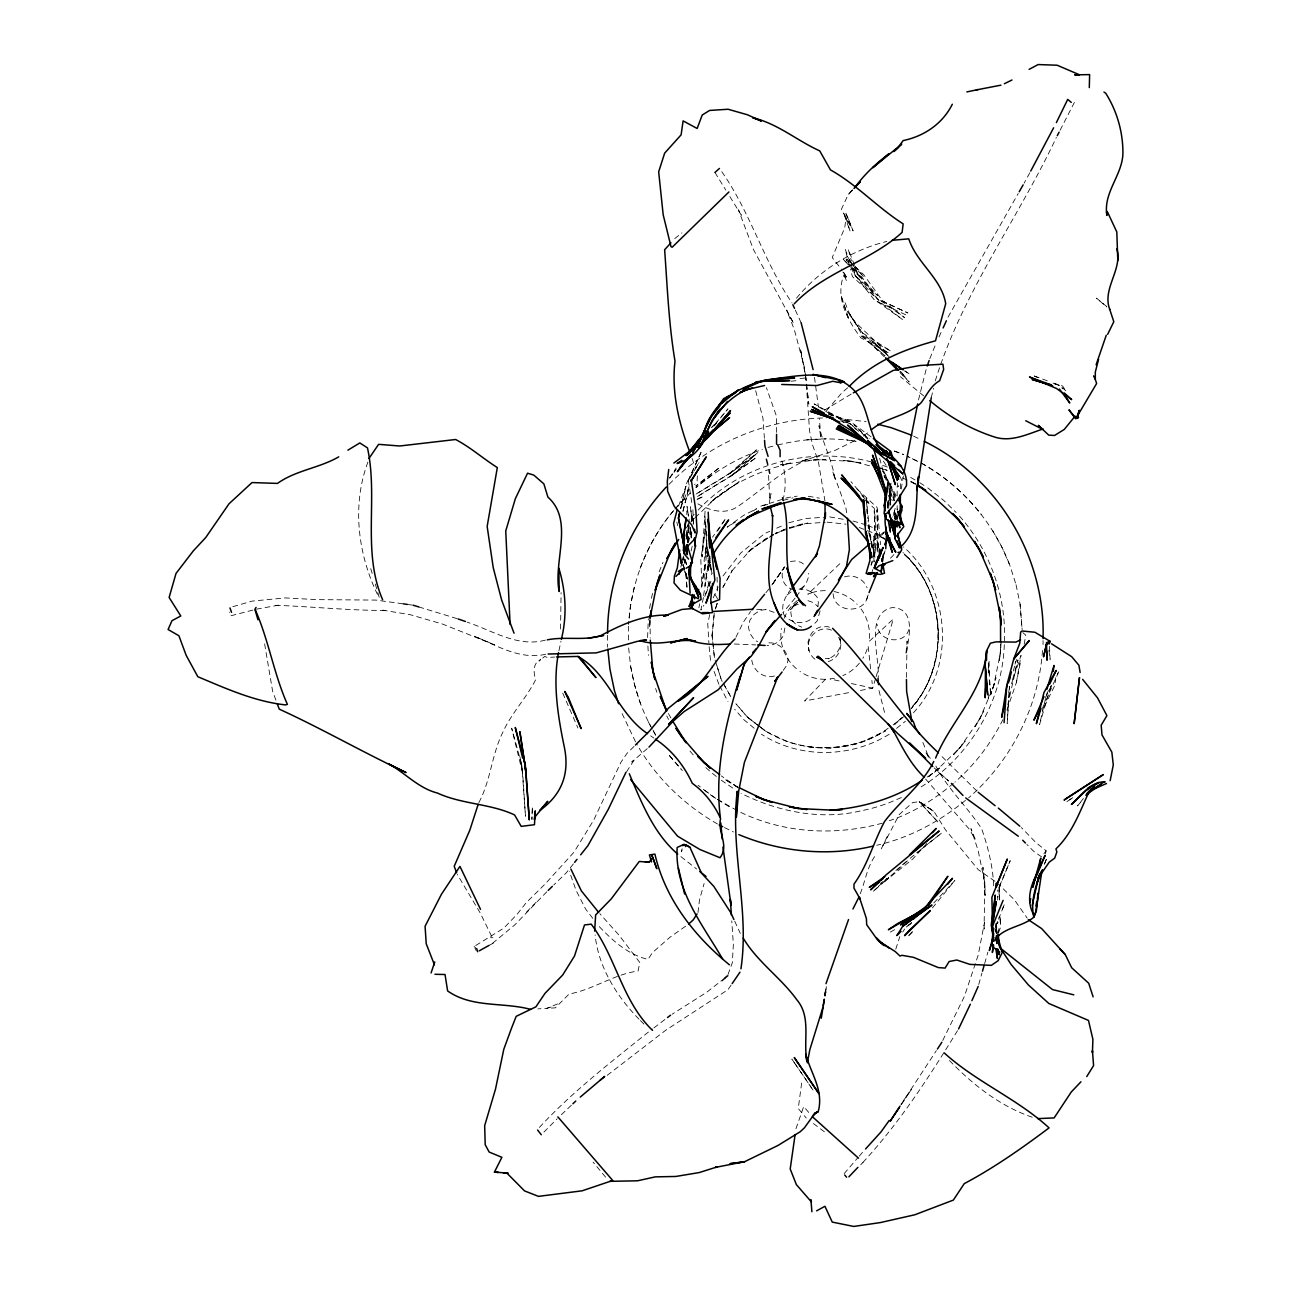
<?xml version="1.0" encoding="UTF-8"?>
<svg xmlns="http://www.w3.org/2000/svg" width="1291" height="1291" viewBox="0 0 1291 1291"><rect width="100%" height="100%" fill="white"/><g stroke="black" fill="none" stroke-linecap="round" stroke-linejoin="round"><path stroke-width="0.75" stroke-dasharray="5 3.75" d="M776.569 432.372L776.585 416.525L766.418 387.671M897.148 519.321L897.148 511.575M897.148 509.638L897.148 505.765M897.164 496.067L897.18 486.384M988.325 694.59L988.309 698.528L988.438 694.655M988.341 672.885L988.357 663.025L988.454 671.966M647.598 637.496L648.324 618.712M894.889 517.449L894.921 513.624L894.937 517.481M687.377 539.686L687.441 532.215L686.828 539.783M1004.463 641.304C1006.302 594.844 988.971 548.142 957.535 513.931M870.699 540.477L870.731 536.507L870.586 540.235M882.754 561.601L882.818 554.291M900.505 488.66L900.569 482.866M873.7 553.952L873.942 536.007L873.023 560.116M993.667 885.852C992.908 866.374 988.018 847.122 981.66 828.741C967.346 806.697 947.158 788.543 935.136 764.659M687.829 541.591L688.184 523.985M691.153 537.863L691.347 530.133M691.605 520.451L691.75 514.657L692.444 520.563M887.708 502.457L887.546 508.073L888.853 498.6M560.552 628.975L561.085 592.682M906.411 677.42L907.121 640.949L905.83 654.666C908.525 639.642 917.159 608.206 892.275 607.577C863.647 613.532 880.559 659.298 878.058 678.614M890.161 505.039L889.499 491.79L891 502.586M705.08 511.091L702.03 557.099L705.16 529.052L700.819 559.955L701.949 586.243L705.176 563.021L701.126 588.083M888.773 507.67L889.499 491.79M688.055 541.558L689.233 517.998M1004.285 644.725C1002.478 701.626 969.154 758.011 920.386 787.3M691.508 537.831L691.944 530.068M697.382 475.911L697.075 481.446L694.606 484.609M996.265 923.694L996.474 933.312M997.636 900.069L997.862 896.132L997.427 900.053M1008.239 705.935L1007.174 723.606L1009.627 686.425L1008.368 703.966M712.083 635.188L714.488 658.297L712.067 635.527L714.359 612.386M650.002 618.195L649.438 626.861L650.212 619.018M1001.187 642.724L999.476 660.363L1000.993 644.677M882.237 558.051L881.995 561.763L881.479 558.357M769.307 502.683L771.001 493.63L769.71 499.859L768.565 474.652M706.79 539.961L705.354 557.389L706.871 543.672M703.434 597.459L700.868 610.11L703.869 605.285M703.579 595.635L708.21 563.796L705.128 585.936L704.144 560.246L706.79 541.316M878.445 547.658L876.928 509.8L877.928 551.935M712.067 635.527L714.278 612.725M1042.483 650.47C1038.739 706.903 1011.16 760.883 968.573 797.919M709.969 556.131L708.824 567.491L710.034 560.068M709.098 586.534L709.727 580.676L704.66 597.039L712.051 578.4M1055.715 677.71L1054.892 685.295L1042.434 710.308M878.364 548.013L878.8 544.076M817.929 606.415L818.365 602.558L816.945 596.797L812.991 592.811L806.133 589.567L799.048 589.051M998.911 890.128L999.379 899.843L999.218 884.771L999.686 900.828M697.995 912.463L699.512 899.746L704.128 883.528M889.128 496.712L890.951 483.447L889.079 494.437M686.651 514.496L687.183 510.736L686.651 514.399M995.684 929.778L996.232 926.002M882.721 561.779L883.819 554.404M1008.723 692.396L1009.627 686.425M820.092 610.885L817.203 620.874L812.991 625.215M825.595 991.617L826.514 985.921L825.53 991.811M901.231 489.015L903.377 476.056M998.088 933.522L999.089 927.729L997.298 933.215M698.915 607.722L699.609 603.801M784.847 628.023L783.572 635.22C780.377 641.385 774.084 645.661 767.048 645.581M712.148 573.688L705.903 548.627L707.258 541.01M710.163 558.083L708.21 569.121L710.034 561.972M649.567 608.448L650.486 603.365M1024.183 644.29L1025.764 635.14L1022.827 632.606M685.892 535.523L688.119 523.839M634.252 587.244L630.331 606.641L628.604 624.231C631.089 582.838 646.823 542.123 673.741 510.478M918.482 399.984L926.535 367.854M1016.404 682.423L1021.036 655.376L1011.402 684.004M687.796 542.059L690.588 528.277M1020.261 663.251L1016.307 682.794L1006.738 710.55M682.1 848.768L681.47 851.818L682.552 848.171M709.711 614.564L707.758 623.827L708.888 642.821M558.938 650.68L560.972 641.207M682.051 563.699L683.665 556.195M1007.755 704.951L1017.986 659.895L1011.902 682.148M691.072 551.096L692.379 545.447M801.646 1083.068L798.241 1108.517L806.278 1118.022M1045.436 853.738L1046.13 850.769L1035.672 842.361L1021.342 827.499M686.005 539.412L689.216 525.776M893.533 515.48L895.357 507.67L892.743 516.965M651.406 598.282L652.601 593.247M895.906 519.821L896.842 515.964M931.231 397.725L933.506 388.317M935.313 380.797C961.924 293.719 1017.76 219.341 1056.377 137.427M680.825 567.007L682.164 561.504M682.6 559.681L683.488 556.018M1013.403 670.949L1015.775 661.282M682.971 511.236L689.265 486.142M688.345 542.865L691.137 531.65M682.971 511.268L689.265 486.271L680.583 508.267M833.131 593.731C834.276 614.113 867.116 614.306 868.004 593.65M883.205 554.372L881.785 559.891L885.723 550.127M686.021 536.846L689.104 525.615M705.903 548.627L706.855 545.173M978.723 984.517L981.951 973.075M984.646 963.538L987.889 952.08M895.454 519.644L896.535 515.835M1050.826 686.538L1039.578 724.525L1046.501 694.251L1051.035 685.86M687.474 542.882L690.75 531.666M367.887 462.13C351.426 506.233 358.123 556.308 379.134 597.765M875.556 678.55L872.7 688.135L859.08 690.701M876.137 676.629L893.291 619.083L869.004 641.53A44.33 44.33 0 0 0 860.161 607.754M871.022 564.829L872.183 560.972M874.491 553.274L877.38 543.656L874.314 508.428L862.646 497.89M715.392 609.078L717.086 603.607M894.615 520.628L895.76 516.965M871.296 574.382L873.039 568.815M894.437 518.546L895.615 514.77M688.151 480.672L701.788 450.688L687.925 481.382L698.996 462.711M895.76 949.175L899.843 936.588M795.95 1128.754L803.696 1106.565L811.119 1115.214M814.911 659.201C804.035 650.761 806.665 630.912 820.576 626.942L827.579 626.619L832.55 628.297M894.356 518.062L897.358 508.944M995.603 932.07L998.008 922.161M871.183 565.377L872.409 561.859M1015.016 664.123L1017.018 658.442M929.81 358.704L935.701 344.197M866.503 599.605L868.407 594.328M659.12 571.881L662.977 562.392M727.995 974.56L732.352 962.65L733.353 944.367L731.771 920.854M678.566 506.024L685.989 486.126L680.664 508.686L686.909 482.495L698.996 462.565M998.54 932.699L1000.654 927.067L1000.202 917.352M478.88 802.566C490.887 780.167 491.661 754.557 502.909 732.094C511.446 713.181 526.454 697.979 535.7 679.631C533.361 672.74 532.65 663.106 540.606 659.588L539.041 661.073L544.705 656.441L547.206 657.474L554.565 657.054M995.377 927.39L1004.527 903.958M860.242 893.808C865.519 880.559 867.262 865.648 876.428 854.126M1044.548 864.002L1046.646 858.644M995.748 926.067L999.395 916.868M1002.316 909.51L1005.237 902.151M793.255 606.173L790.608 609.546L797.741 602.381L793.255 606.173L790.786 612.273L792.045 620.471L796.273 624.731L801.711 627.152M998.831 888.192L1010.24 860.661L997.378 891.29M1044.29 864.228L1046.581 858.693M1042.402 708.356L1059.185 670.739L1057.361 674.096M640.094 568.347C648.195 547.449 659.072 527.406 673.805 510.429M713.213 597.911L718.135 586.921M938.993 336.983L941.462 331.577M887.224 836.536L881.204 849.026L899.294 814.476L912.624 802.599L919.111 801.63L934.006 811.539L945.415 829.758L978.271 869.682L995.393 881.624M942.72 1040.498L964.425 996.329L978.255 954.92L984.484 922.5L984.081 929.02L984.807 882.834L982.919 867.213L985.259 895.389L984.807 882.834L978.094 850.333L970.945 828.644L975.318 839.424L969.363 829.242L925.534 778.941M735.918 637.205L743.487 621.955L750.62 611.482M1074.402 102.392L1060.008 130.407M1045.436 697.608L1051.649 685.44M882.899 555.211L885.513 550.176M1029.815 172.784L1024.118 183.161M722.863 587.502L732.239 570.444L722.976 587.211M1002.913 719.587C991.181 743.326 974.834 764.627 954.953 782.104M791.222 588.89C785.428 596.135 780.313 605.398 783.944 614.806C790.576 623.375 804.809 625.667 812.668 617.566M948.014 317.166L1018.212 193.505M909.058 629.217C903.99 646.162 877.606 641.482 877.105 624.36M957.519 1030.654C928.665 1077.759 898.407 1124.542 860.532 1164.982L863.114 1162.32M902.716 932.054L904.636 929.036M626.571 771.808L634.769 758.995L631.767 762.045L647.533 748.36M901.183 1104.37L936.346 1050.664M717.506 531.037L725.945 518.24L712.471 537.25M669.513 478.009L676.097 468.052M901.392 1104.467L911.446 1089.459L900.924 1104.16M731.142 985.081L728.011 989.648L665.64 1030.299L603.655 1078.05M772.712 583.919L783.911 567.927M783.217 670.416L786.558 665.64L788.091 660.088C787.236 649.922 777.15 640.981 766.87 643.16M772.809 583.79L784.331 567.362C778.925 576.125 784.024 588.825 794.707 589.713M771.873 584.952L786.154 564.732M796.257 596.587L806.181 583.225L808.715 576.528L808.392 573.414M669.706 478.09L675.677 469.989M1043.854 853.819L1046.13 850.769M795.127 598.072L782.749 612.951M723.057 575.947L740.727 553.016L764.562 533.619L769.759 531.295M573.414 863.857L566.2 872.91L553.742 885.013M1083.407 798.532L1077.469 805.939L1081.342 801.437M765.87 592.747L769.678 588.067M932.441 907.912L954.84 880.559L950.886 884.755M913.447 712.729C956.405 666.802 950.45 587.728 903.49 546.9M714.052 425.659L719.135 419.543M720.394 418.01L728.011 408.844L712.454 427.095M675.096 508.928L690.104 493.146M675.032 508.977L681.438 501.441M912.317 706.5C950.257 663.994 946.109 592.504 904.313 553.952M685.586 528.503L694.542 518.014M826.53 410.699L841.926 392.754L847.703 387.736M844.153 1173.648L857.95 1157.575M859.209 1156.123L864.292 1150.362M884.932 531.666L881.301 535.797L883.786 533.151M732.045 570.767L750.926 549.32L773.422 534.426M796.499 298.156C819.414 270.303 851.834 250.051 886.804 241.449M539.412 1127.43C571.574 1092.573 609.481 1063.316 646.371 1033.639L652.423 1029.04M714.084 425.965L716.747 423.012M926.97 843.346L912.576 859.209L884.222 881.801L888.611 877.832L880.365 883.383M693.445 519.014L691.008 521.693L693.848 518.966M546.819 891.758L514.786 924.889L491.435 944.205M912.447 931.489L907.557 936.814L913.092 931.44M691.46 517.352L694.138 514.447M890.516 558.261L894.437 554M726.688 975.98L721.427 981.693L726.526 976.932M852.238 190.293L848.122 194.731L841.377 209.32L851.043 227.071L843.41 212.628L850.107 231.234L846.025 218.147L844.734 227.765L832.243 257.571L841.474 269.335M852.157 190.439L848.122 194.731L852.706 189.793M933.796 902.974L949.579 886.159M825.514 679.195L804.583 700.965L851.285 692.17M526.583 912.011L538.508 899.827M711.196 427.741L716.618 422.238M543.947 1132.062L557.163 1118.781M634.01 746.44L626.942 753.46L620.923 762.319L593.57 820.35L573.979 852.205L545.335 883.802L526.212 902.699L517.094 914.302L503.78 928.164L474.104 946.513L476.234 950.644M698.157 510.074C741.68 463.259 811.539 445.395 872.781 462.339M669.141 484.286C709.905 442.329 768.097 418.494 826.434 417.913M695.252 517.61L716.521 497.229L739.194 481.688L709.921 502.78C727.511 487.449 748.247 476.314 770.356 469.069M877.041 887.788L872.764 891.871L888.611 877.832M878.461 886.433L887.014 878.267M839.795 563.747L807.795 594.231L811.845 592.73M901.634 717.715L894.728 724.299L902.167 717.957M561.375 1114.714L571.461 1105.144M883.738 532.118L871.586 542.349M884.222 881.801L911.882 856.837L941.688 832.969L916.9 852.722M895.873 870.505L907.783 860.258M911.72 922.468L905.604 927.519L911.93 923M896.567 728.366L905.411 721.266M674.709 238.625L681.906 232.896M953.371 783.363C934.394 799.419 913.011 812.943 889.289 820.737M928.503 776.633L940.913 766.902L928.342 776.827M724.8 978.11L706.693 992.279L672.208 1014.177M893.211 724.864L903.668 716.683M965.458 800.355C939.703 821.544 909.461 837.924 876.799 845.234M711.341 475.556L695.93 487.578C715.569 471.054 737.952 457.547 762.4 449.494M863.405 435.955L869.747 431.081M787.026 594.99L792.335 590.923M653.924 1027.878L667.528 1017.518M804.099 586.13L800.065 589.132L796.482 589.519M797.741 602.381L792.238 606.367L798.274 604.269M685.586 926.228L669.819 937.347L652.504 952.58L648.001 959.358C628.136 954.775 612.289 940.381 598.653 925.97M908.364 925.308L911.575 923.033M773.47 534.571L750.926 549.32L747.118 553.016L765.208 538.96L773.729 534.764M1066.882 801.646L1073.596 797.257M1069.529 799.823L1072.773 797.709M927.164 777.085L933.958 772.728L959.471 748.328L965.2 741.131L953.71 754.638L959.471 748.328L979.643 719.184L983.807 711.002L975.27 726.543L979.643 719.184L993.537 686.586L995.974 677.743L990.73 694.687L993.537 686.586L1000.59 651.858L1000.573 643.983M824.4 410.231L851.608 393.82M735.354 522.032L727.172 527.164L743.568 515.367L756.607 508.719L751.701 511.801M888.224 728.189C853.061 754.428 802.695 753.879 765.87 731.303L759.657 726.575M890.257 932.102L895.518 929.23M488.918 945.464L494.873 942.317M828.209 661.589C838.682 658.571 842.91 647.291 839.925 637.431M854.642 440.715L834.906 450.478L799.839 461.823L809.344 458.579C782.766 470.005 761.722 489.999 738.242 506.185C725.397 515.383 709.711 510.639 697.205 503.458M775.423 533.941L783.944 529.746M901.344 797.548L888.676 802.937A176.77 176.464 -16.7 0 1 860.096 811.006M697.075 499.407L703.579 496.357L697.414 499.149M889.176 734.289C850.704 758.043 799.726 759.011 761.48 734.24M776.698 528.18L783.621 525.082M785.654 528.907L775.068 533.506L787.833 529.02M557.615 1003.914L546.948 1008.336L537.863 1008.9M789.656 528.374L807.698 523.065L789.317 527.938M550.999 1007.012L546.948 1008.336L555.34 1007.851L569.153 993.973C593.215 989.761 613.532 974.269 638.125 971.026L639.771 962.473L619.115 935.265L599.847 913.673M789.382 527.793L802.405 523.888L825.239 522.29M232.848 606.673L252.132 601.106L285.392 597.911L317.15 599.637L375.907 600.089L403.389 603.865M773.825 467.762L790.689 463.001L780.49 464.841L817.058 459.644L825.675 459.499L807.988 460.419L817.058 459.644L852.367 461.355L860.919 462.953L843.394 460.322L852.367 461.355L869.537 465.761M767.806 504.378L760.06 506.395L788.043 497.487L797.176 496.131M783.298 500.359L792.964 497.842M252.81 610.11L230.944 615.759L229.249 612.112M788.817 522.742L806.02 518.466L825.772 517.175M882.286 823.174C835.471 836.1 783.637 833.389 739.743 811.894M768.016 447.38L775.713 445.524M777.634 445.056C803.163 438.585 830.065 437.1 856.078 441.28L846.218 439.811M256.457 609.174L278.291 605.205L274.805 605.301C311.889 606.496 348.893 610.562 386.17 610.449L382.83 610.175L410.296 614.71L442.426 624.021L494.485 644.79L474.217 636.189C497.083 645.661 520.37 660.33 546.19 654.15M860.113 811.022C820.269 820.414 777.101 811.377 741.115 793.352M834.422 678.275L830 678.969L841.635 681.47M774.422 676C763.643 679.195 752.556 670.19 751.701 659.33M545.367 640.126C517.965 647.679 492.258 630.492 467.229 622.197M774.067 612.386L766.144 609.497L759.915 610.401L753.912 614.548L749.893 620.261L748.328 626.926L750.039 633.591L754.428 639.965L757.559 641.724M844.459 576.883C853.48 573.93 863.76 578.917 867.1 587.792M800.033 378.602L807.763 377.682M790.431 561.456L795.821 560.907L801.065 562.311L805.374 565.506M790.963 381.2L796.918 380.603M827.144 522.161L846.041 524.178M806.746 439.892L826.337 438.827M825.32 658.588L829.29 658.491L827.789 658.943C836.019 656.264 841.974 648.082 840.021 639.319M490.499 937.734L492.92 937.686M756.623 609.336L766.144 609.497M734.337 643.999L755.687 644.903M838.375 418.494L866.051 421.657M808.424 746.908L831.323 748.022L859.516 743.229L885.739 730.706C856.223 748.651 819.107 752.669 786.477 741.276L786.235 741.212M407.31 604.414L413.201 605.221M808.263 496.26L819.495 498.148M829.726 516.916L843.313 519.305M853.012 521.015L865.922 524.824M851.35 683.552L872.7 688.135L871.877 680.454M882.883 469.166L886.691 470.15L879.817 467.891M1052.988 383.104L1062.638 385.993L1065.559 390.657M418.817 606.931L458.079 618.938M1054.408 383.83L1060.056 385.622L1067.528 392.335M842.797 421.576L846.638 422.786M828.806 413.959L849.494 420.931L871.748 437.342M831.501 630.169C819.285 624.65 804.906 637.722 808.941 650.535L808.069 641.466M828.628 414.346L834.212 416.38M836.068 417.041L850.963 422.447L827.725 412.604M882.641 465.325L887.45 467.084M894.227 451.059L903.522 454.48M878.106 467.326L887.353 470.715M894.324 451.092L903.603 454.513M807.956 600.654L813.314 602.623L818.01 606.592M1047.259 380.813L1032.639 375.326L1037.916 377.698M1054.586 383.556L1060.056 385.622L1062.525 388.801M859.225 527.503L879.913 535.475L884.787 538.767M867.697 525.518L873.023 527.599M1032.219 1117.215C999.767 1106.064 972.365 1084.375 948.837 1059.863M905.749 314.794L874.62 300.319L855.175 275.386L851.14 268.399M838.601 418.478L851.189 424.449L814.137 403.905L830.726 414.363M786.477 741.276L765.87 731.303L756.768 724.348M913.56 436.132L920.709 439.618M917.836 461.436L907.17 456.239L917.74 461.403M902.619 477.912L915.012 483.947M737.532 786.881L724.59 779.215L737.984 787.526M724.509 827.612L733.466 831.985M717.538 799.468L737.984 811.022M915.416 483.867L910.704 481.172L915.722 484.27M738.162 787.704L721.298 775.907M910.688 477.428L915.206 480.058M921.403 463.179C961.795 485.594 993.683 522.484 1009.982 565.716M921.306 463.13C944.367 476.089 964.78 493.501 981.192 514.254M717.441 823.948C684.036 804.906 655.408 777.134 636.511 743.568M884.803 539.283L875.072 533.248L884.513 538.88M715.876 798.435L703.062 789.075M729.157 806.714L712.229 796.144L698.141 785.267M840.683 420.64L843.991 422.722M919.741 482.673L924.55 485.819M904.813 370.969L909.59 374.132L904.83 370.937M732.643 787.962L724.348 782.362A179.094 179.094 0 0 1 721.088 780.071M824.384 1131.787L812.2 1122.621M1041.579 856.853L1033.913 851.511L1026.878 844.459M854.707 428.418L869.214 438.569M650.696 735.87L653.827 738.065M877.105 301.449L902.57 319.571L879.833 302.013L861.791 276.903L852.27 267.866M927.777 487.901L943.414 500.133L956.163 512.511M755.267 723.186L747.683 717.376L736.273 704.16M923.662 395.885L900.44 376.698M758.156 725.429L747.683 717.376L735.144 702.933M747.489 717.183L755.057 723.008M756.574 724.17L765.644 731.158M680.89 856.611L696.624 869.004M1106.661 306.516L1096.462 298.156L1106.807 306.935M754.17 728.205L743.939 719.765L734.644 709.211M474.104 946.513L476.831 948.804M934.168 767.871L948.482 780.861M938.283 772.018L949.434 781.7M849.865 423.351L852.867 425.982M864.889 436.519L867.891 439.15M889.079 356.639L862.259 332.788L847.493 311.615L855.417 322.363L881.769 347.392L887.724 354.944M852.738 425.917L857.046 429.774M856.95 488.934L877.186 507.605L880.559 544.689M853.851 265.494L846.831 259.023L863.857 276.984L855.481 266.817M855.255 266.785L863.663 274.563L881.979 300.141L904.684 317.731L879.526 299.786L907.912 312.971L877.218 298.899L857.982 274.176L853.286 266.059M976.819 790.996L941.107 755.703M846.831 262.719L842.765 258.846L849.446 265.994M904.233 554.517C946.852 593.505 949.127 665.398 911.317 708.517C949.821 664.542 946.626 591.972 902.942 552.532M887.675 355.283L874.927 343.132L886.691 354.864M884.367 356.865L868.197 341.34L884.948 355.751L860.145 334.998L889.079 353.331L860.581 337.645C847.445 319.458 834.744 297.576 844.04 274.741L846.509 280.857L842.91 271.998M996.959 882.705L1014.436 899.843L1027.233 918.191M639.013 1019.18C616.775 996.458 598.346 967.088 595.119 934.958M640.401 1020.552L644.516 1024.683M899.924 372.583L909.187 381.942L899.908 371.614M605.608 1177.166L593.069 1162.078M861.888 495.599L868.778 502.683L850.995 481.656M850.785 267.415L861.484 278.856L853.206 268.528M669.448 755.655L682.374 770.614M669.319 755.477L680.938 768.968M900.569 371.405L905.588 377.585L900.828 371.55M848.461 262.622L846.105 259.669L850.123 266.656M871.393 546.287L874.991 550.87L871.377 544.754M592.763 918.321L585.694 909.154L576.141 890.5L569.412 871.586M930.359 758.398L925.582 752.137L928.971 757.93L922.484 741.357M721.782 171.719C750.491 212.515 763.885 261.686 792.012 302.965M883.367 461.048L887.595 467.6M843.426 272.385L847.332 278.501L842.442 270.126M729.835 196.603L741.389 215.274L738.42 209.804L753.508 249.679L793.787 323.718L786.655 310.034L794.304 329.608L804.196 366.483L805.584 375.6M714.94 172.461L725.768 190.019M717.554 598.846L713.616 592.069M849.51 259.556L852.334 264.429M710.098 585.904C703.095 573.737 705.887 559.132 707.742 546.028L708.678 570.412L707.274 550.999M888.692 487.772L894.615 498.278M715.069 660.121L721.459 680.115L730.803 696.753M668.431 713.584L671.32 718.732M992.537 530.456L1002.187 547.723L1010.046 565.878L1015.985 584.565M723.234 683.149L730.674 696.495M648.356 722.008L652.213 728.915M653.165 730.641L656.054 735.822M652.294 729.076C641.159 709.534 634.381 687.748 630.524 665.64M653.262 730.803L656.167 735.983M635.527 741.825L621.003 711.309M896.148 495.534L882.786 470.957L887.901 481.753M889.096 492.097L893.017 500.698M888.934 495.55L892.614 502.473M883.964 475.911L888.628 484.803M889.564 486.578L895.179 497.245M838.601 637.286L840.344 640.578M718.909 684.246L711.954 665.817M719.829 685.989L727.995 701.675M888.805 489.079L894.195 499.536M889.58 491.645L894.114 500.537M888.773 483.544L895.776 497.858M491.613 936.265L480.3 913.108L457.288 874.41M755.655 390.705L762.965 418.203L764.401 438.23M889.321 490.128L894.405 500.666M884.012 471.748L889.709 484.044M890.516 485.803L895.405 496.341M734.708 921.225L740.34 933.425M795.321 310.13L801.098 322.669M562.715 693.089L577.948 728.027M849.365 313.261L862.63 335.725L891.048 351.2L862.259 332.788L850.188 315.278L843.846 299.738M900.263 476.847L901.763 480.494M897.535 518.675L894.615 511.284L897.535 520.451M854.545 265.333L848.332 249.437L851.382 260.814M855.223 267.108L857.982 274.176L877.767 295.687L855.465 276L853.416 268.399M888.95 495.47L890.758 505.071M680.567 561.085L682.649 566.507M683.342 568.314L687.49 579.159M850.156 262.251L845.137 249.115L849.978 267.447M850.866 264.122L855.175 275.386L875.104 296.995L852.415 276.613L850.479 269.286M683.1 557.857L685.699 564.845M275.935 700.142L272.595 691.153L264.139 640.949M888.983 490.87L890.338 494.598L890.677 504.491M692.057 458.386L695.671 468.843M655.602 688.539L656.893 692.299M640.578 704.015L634.591 685.166L630.541 665.801L628.669 647.953M716.763 665.252L721.459 680.115M683.149 564.409L684.859 569.912M685.44 571.752L687.732 579.11M685.182 559.697L686.909 565.393M370.743 568.605L373.018 576.335M375.31 584.048L379.296 597.572M683.117 564.7L687.635 580.159L686.747 576.916M783.25 501.102L782.201 497.438L782.556 501.408C786.768 487.659 785.525 472.103 781.216 458.434M685.134 559.649L686.715 565.184M995.684 929.359L996.765 933.215M887.207 505.443L888.176 508.977M897.148 482.85L898.181 486.675L897.487 482.786M879.639 458.257L884.916 477.702M676.791 522.032L677.775 525.792M878.977 690.556L885.416 715.972M995.49 929.407L996.394 933.345M996.749 933.49L995.684 923.743M1016.033 584.742L1020.035 603.914L1022.149 629.508M881.688 558.551L882.398 562.214M806.391 384.315L808.812 404.115L805.858 377.424L800.355 348.57L804.938 372.421M707.904 550.886L710.034 562.279M710.389 564.183L711.793 571.8M683.73 557.131L685.134 564.829L684.456 559.358M824.981 501.15L818.365 461.533L812.749 445.508L809.602 431.307L805.858 377.424M872.054 548.03L868.101 520.531M520.547 759.689L522.71 773.406L525.469 816.251L522.355 772.163L520.015 756.962M688.313 480.252L692.266 505.717M846.654 512.801L845.799 507.25L832.824 471.715L835.116 479.687C832.372 460.855 823.125 444.072 818.994 425.723L820.979 438.44L819.382 418.833M693.348 521.677L692.783 517.917L693.348 524.356M688.49 515.964L687.038 506.427L688.377 516.19M690.233 527.406L691.686 536.927M874.895 557.373L873.474 547.416L873.813 556.534M692.266 520.37L690.395 506.847L691.911 518.659M689.975 527.89L691.314 537.653L690.136 527.874M814.492 377.392L818.429 407.068M1048.921 650.228L1050.116 659.475L1049.518 646.388M708.807 553.581L710.05 563.134M710.308 565.038L711.551 574.592M866.616 508.864L867.842 518.595M805.181 374.406L806.149 382.33M870.618 668.948L868.117 645.92A44.33 44.33 0 0 1 862.872 658.281M1020.068 604.107L1022.149 629.718M705.241 520.257L704.838 516.319L706.758 547.077L705.725 525.082M705.451 522.21L706.903 535.959M989.245 679.808L990.859 695.526L988.357 663.025M709.114 646.613L710.679 662.089M866.374 498.1L869.827 534.151L874.895 556.437L868.553 531.844L868.165 525.889M887.788 501.021L888.418 508.783M685.86 573.672L687.102 589.035L685.731 570.525M877.557 549.498L877.122 543.769L877.186 551.063M866.616 502.07L867.391 513.979M647.904 645.952L648.066 649.341A178.093 178.093 0 0 0 648.647 655.36M1000.073 917.175L1000.412 924.905L1000.17 916.884M873.894 558.357L874.023 562.021L875.863 544.318L874.249 510.671L874.878 551.435M692.88 509.638L693.412 524.162M887.579 502.796L887.772 508.476M989.067 661.331L989.439 674.757M717.07 577.238L717.425 592.956M896.906 515.755L896.987 519.531M650.019 620.196L650.244 638.125M1043.047 640.546L1043.063 644.532M628.41 626.2L628.475 644.144M607.577 635.269L607.625 647.211M716.327 776.472A179.094 179.094 0 0 1 704.305 766.16M693.267 754.88A179.094 179.094 0 0 1 688.135 748.893M668.56 719.458A179.094 179.094 0 0 1 666.753 715.956M859.403 663.154A44.33 44.33 0 0 1 842.813 675.645M825.272 679.308A44.33 44.33 0 0 1 799.936 671.417M796.386 668.69A44.33 44.33 0 0 1 781.329 628.427M784.089 618.341A44.33 44.33 0 0 1 799.71 598.701M811.813 592.714A44.33 44.33 0 0 1 828.064 590.745M834.002 591.536A44.33 44.33 0 0 1 857.208 604.349M531.957 817.171L531.908 819.446L532.408 806.633L531.957 817.171M717.134 603.413L715.456 608.787L717.183 603.268M676.29 469.117L673.95 472.199L676.29 469.166M756.348 449.913L734.063 470.618L695.494 494.421L727.963 474.636L755.187 454.674L727.753 474.975L756.348 449.913M757.849 452.479L735.547 472.958L696.785 496.938L729.883 476.799L756.348 457.417L729.415 477.25L757.849 452.479M718.409 468.439L695.817 486.045L718.409 468.439M922.258 803.535L919.111 801.63L938.25 822.351L919.111 801.63L934.006 811.539L922.258 803.535M867.6 438.295L854.126 424.707L867.6 438.343M794.675 1063.058L791.835 1059.04L813.33 1090.556L794.675 1063.058M848.122 218.163L845.185 211.966L853.109 230.928L848.122 218.163M848.284 317.651L840.893 295.042L848.284 317.651M521.725 764.74L511.672 728.205L522.71 773.406L521.725 764.74"/><path stroke-width="1.5" d="M776.553 444.265L776.569 434.357M897.148 521.257L897.132 527.067L897.019 521.403M780.087 456.724L780.119 450.285L777.731 444.943M894.873 521.274L895.05 538.734L899.585 547.949L897.051 540.735M687.328 545.286L687.248 554.63L686.618 545.189M870.57 552.338L870.505 558.277L866.245 531.65M882.705 567.072L882.737 563.425M900.166 515.722L900.424 494.453M690.669 562.828L690.443 578.11L698.721 597.265L688.991 573.01L688.765 569.347L690.104 593.102M986.518 660.33L986.647 650.712L990.407 643.176L996.039 641.869L1015.888 642.095L1020.584 639.82M1089.297 87.627L1089.62 74.604L1074.677 74.846L1079.454 74.765L1057.151 65.228L1038.125 64.55L1029.121 69.375M879.349 558.051L879.607 548.949L879.833 556.405M886.239 527.261L886.046 533.183L892.275 552.403L887.03 533.151M885.594 513.528C883.318 527.309 888.628 540.751 895.793 552.258L886.046 533.183L890.015 541.8L889.757 537.798M886.094 500.053L886.288 494.275M736.29 816.945L737.258 791.27C729.883 850.511 749.781 910.058 740.937 968.815M870.166 551.435L869.811 560.746L866.116 573.43L870.441 574.495L873.765 572.801M985.646 687.813L985.194 697.769L985.469 667.963L987.68 694.8L985.162 664.881L986.647 650.712C983.774 691.556 950.354 721.33 935.62 758.043M594.635 931.134L595.635 914.932L611.24 898.907L639.255 861.468L649.47 862.259L645.403 862.243L649.534 861.743L651.422 858.838M881.737 565.458L881.366 571.009L882.173 565.474M885.755 548.675L886.562 533.022M1004.075 722.621L1006.835 685.118L1013.758 658.91L1019.777 643.257L1020.648 632.106L1021.988 630.992L1034.93 632.251L1050.164 641.385L1049.18 644.048M1006.706 686.747L1006.835 685.118L1001.703 717.328L1005.076 702.062M994.135 908.993L995.216 895.002L991.23 925.066L991.908 928.536L996.232 901.731L991.698 928.245L993.586 937.879M712.551 583.354L710.728 599.799L712.535 612.563L702.546 613.822L690.572 607.593L689.152 606.237L701.094 599.46L700.432 593.747L690.443 578.11L688.991 573.01L689.459 567.12M686.376 545.447L685.924 551.128L687.215 545.915M736.403 816.929L738.71 790.996L744.407 762.368L777.698 677.033L774.794 681.358L782.104 672.014M884.948 504.442L884.141 513.35L886.207 518.95L888.934 521.177L902.764 524.582L900.214 522.823M650.406 617.066L650.987 611.176M692.379 594.441L691.411 603.93L692.509 600.121M825.546 514.738L825.11 518.692L824.997 503.103M1053.278 671.449L1053.989 665.462L1046.872 689.329M668.738 469.456L667.318 481.333L667.641 491.306L674.338 506.475L691.653 524.808L695.074 532.989L694.493 529.213M650.938 611.014L650.002 618.195L657.006 583.467L659.975 574.915L655.295 589.955M679.728 550.014L677.307 568.024L674.418 575.883L674.031 582.967L680.325 590.165L698.56 598.766M885.497 502.167L888.16 482.527L884.254 505.088L885.093 511.026M686.118 518.272L683.197 539.041L683.875 546.658M686.134 518.078L683.197 539.041L684.343 546.513L684.036 532.763L683.439 550.499L684.553 554.275L688.603 559.1M795.127 1134.499L790.205 1168.968L796.353 1184.589L811.426 1201.937L810.942 1199.775L811.894 1211.765M1109.76 309.453C1101.869 288.603 1122.702 269.9 1116.893 248.856M1039.303 867.584L1040.788 858.128L1032.752 886.982M1041.837 871.473L1035.656 912.43L1033.801 917.223C1022.101 927.245 1002.817 927.083 994.135 941.01M880.656 554.501L881.237 550.886L874.281 568.121L880.317 571.316L882.124 573.591M821.27 1018.228L824.352 999.234M824.965 995.426L825.595 991.617M1110.147 780.684L1113.294 764.901L1111.841 752.153L1101.998 734.902L1101.175 725.219L1106.92 715.634L1097.495 697.818L1082.633 679.356M904.007 472.361L917.675 403.905M899.311 500.682L900.279 494.856M823.206 1005.56L824.207 999.67M824.868 995.732L825.53 991.811M807.343 1062.88L809.844 1049.648L822.883 1007.513M1035.915 906.008L1036.625 902.264M1037.335 898.52L1038.4 892.904L1036.431 910.381L1033.801 917.223C1030.492 902.457 1035.156 887.256 1040.449 873.426M825.611 512.688L819.446 545.883L815.573 556.792L817.461 553.419L792.271 587.373M1033.026 887.095L1035.075 877.444L1045.113 855.352L1033.51 883.109L1035.075 877.444C1029.589 889.192 1026.942 902.151 1033.413 914.157M558.535 652.568C552.613 683.665 557.906 716.053 564.248 746.731C569.88 773.599 561.94 794.578 539.751 810.554L547.545 801.598M561.375 639.303C567.185 615.872 565.894 591.149 558.825 568.153L559.181 591.504C552.984 561.633 574.43 520.612 547.917 497.132L543.866 483.867L533.796 475.104L527.551 473.2L515.367 498.649L505.749 530.956L510.09 624.441M1032.187 905.491L1038.158 878.945L1042.515 870.086M1046.243 645.145L1043.515 656.877L1046.646 643.902L1046.243 645.145L1050.164 641.385L1046.485 642.611L1047.066 660.234L1046.549 650.793M688.991 573.01L695.429 546.206L694.687 537.75M931.231 397.725L916.884 490.451L918.514 476.573C914.657 500.456 920.79 528.39 900.86 546.69M743.987 664.833L736.548 690.169L743.987 664.833L749.458 657.135M1098.609 359.269L1095.317 372.066L1095.317 379.312L1093.655 375.859M655.166 590.165L670.868 550.854L675.5 543.075L666.931 558.6L678.695 539.509M740.098 676.145C726.22 721.701 714.343 768.968 720.281 816.961M1079.405 410.473L1077.775 416.267L1078.453 417.542L1075.597 418.72L1068.964 409.86L1073.741 415.815L1078.453 417.542L1074.209 417.203L1064.317 429.403L1054.553 435.47L1048.712 435.115L1038.367 425.336L1042.725 429.403L1025.748 420.737M993.586 935.426L989.342 950.515L993.715 937.605M679.05 574.334L680.05 570.783M887.498 535.571L884.884 544.867L887.805 538.96M1009.901 677.517L1011.466 671.966M982.499 971.155L984.113 965.442M1039.481 874.459L1036.851 883.625L1041.74 871.135M1041.046 708.372L1036.366 723.67L1043.903 692.702L1056.183 670.416L1049.599 684.246M899.036 515.206L901.86 506.072L899.004 500.795M711.051 586.937L705.967 603.171L714.875 580.095L708.178 519.353M685.473 846.557L685.973 844.927L683.617 844.508L677.162 847.461C674.402 890.322 702.546 924.388 722.782 959.278M899.44 513.495L901.86 506.072L901.909 510.381L899.875 515.851M1079.163 410.409L1077.291 416.138L1096.64 383.492L1094.494 376.956M431.081 972.946L434.76 961.94M697.624 592.682L698.721 589.406M1096.107 364.772L1106.274 335.224M825.982 983.677L848.526 919.547M1008.336 683.052L1010.337 677.372M927.196 366.015L929.149 360.528M869.037 592.585L876.686 573.769M677.21 509.655L673.612 523.468L681.245 563.425L680.163 553.855M692.46 597.459L689.152 606.237L691.847 603.623M478.186 804.325L469.843 830.129L454.206 866.293L456.675 872.781M693.848 602.026L691.766 607.432L694.074 602.526M992.44 930.408L993.489 934.168L992.408 926.47L991.698 928.245L1003.091 900.36M1043.983 696.591L1033.897 720.184L1040.11 708.017M970.332 1004.22L958.567 1028.943M971.897 1000.67L978.175 986.421M943.092 327.979L946.384 320.765M625.941 772.341L608.239 809.425L587.857 845.766L580.643 854.82M1056.377 122.597L1067.722 99.391L1071.272 102.392M852.948 908.993L858.967 897.067M1057.281 135.668L1059.104 132.166M1042.289 870.021L1037.738 878.832L1049.212 862.178L1054.682 858.144L1056.845 851.979L1055.957 848.865C1072.434 833.066 1079.954 811.329 1089.33 791.141L1086.957 794.094M1030.734 171.058L1053.634 127.793M713.681 553.549C724.073 535.781 740.05 520.499 758.543 511.284L736.096 525.179L743.406 519.515M933.748 761.496C922.064 785.089 900.134 800.856 884.529 821.56C873.62 841.958 867.617 865.228 854.013 884.077L853.948 888.095L860.258 899.214L859.516 897.6L866.39 918.498L866.697 924.743L877.702 940.155L884.222 945.561L876.363 937.621M1107.662 334.321L1113.81 321.717L1109.566 308.888M814.895 614.936L817.493 610.256M1019.196 191.778L1023.134 184.887M764.546 385.525L745.682 389.882C724.832 400.452 710.05 419.139 703.579 441.49C697.882 452.028 688.684 460.129 677.097 463.534L681.842 460.322M256.054 607.415L255.005 609.158C268.689 639.965 273.724 673.595 287.393 704.37L285.553 704.902C254.65 701.546 226.199 688.603 197.83 676.726L186.178 655.36L178.9 635.753L168.088 629.508L171.961 620.713L180.788 615.968L169.121 597.475L176.012 573.446L193.327 550.87L205.785 537.476L229.023 503.78L252.019 482.56L277.468 483.415C295.913 470.214 319.345 468.117 338.758 456.836M718.07 411.797L714.859 417.074L727.495 401.453M838.424 580.014L851.689 559.471L870.021 543.559M1086.748 1076.581L1093.59 1065.591L1092.428 1050.729L1092.444 1052.617L1092.896 1039.303L1088.474 1020.423L1048.808 1003.462L1028.378 984.936L1011.176 964.538L999.379 946.464M691.266 480.655L706.274 456.869L691.024 481.091L691.282 479.671L695.897 511.058L697.124 531.714L695.639 538.137L683.439 550.499L685.537 547.336M697.043 913.931L693.251 919.87L688.732 924.001M900.085 1106.048L890.193 1121.153L899.149 1107.807M937.444 1048.986L941.849 1042.273M928.294 906.04L932.635 899.424M935.894 894.469L947.868 876.266L923.936 910.026M710.276 547.368L728.592 519.934L715.86 537.653M739.953 972.188L732.191 983.564M368.968 458.483L378.602 444.346L399.742 445.992L455.626 439.505C470.344 447.219 483.124 458.563 497.325 467.584L487.159 526.438L493.227 567.685L501.602 599.912L514.044 633.203M952.322 104.232C942.624 123.758 924.098 136.249 903.119 140.59L897.729 148.126L893.808 151.563L901.715 144.14L872.845 167.669L889.047 153.677C875.911 163.667 864.454 174.269 854.981 187.34M704.224 438.117L708.598 431.775L699.302 447.929L712.342 419.978L719.991 409.199M889.209 1120.491L881.011 1131.917L865.583 1148.942M814.024 616.485L837.794 583.258L846.525 566.2L849.381 549.546L847.493 518.353M683.617 844.508L682.729 845.702L684.617 844.475L689.91 847.251L701.562 873.249L713.842 886.417L730.674 912.511L733.901 919.482M686.877 455.207L698.609 439.747L703.079 435.987L685.908 455.545M896.438 536.249L903.813 526.599L897.713 511.107L901.053 522.5M686.796 455.481L700.271 439.198M875.831 573.72L873.491 576.706L877.412 572.462M690.911 454.448L677.355 471.635L690.846 454.69M719.894 405.939L711.422 416.573L704.16 431.452C715.666 392.787 757.397 376.698 794.675 377.973L757.591 381.813L743.261 388.865M722.298 402.889L727.14 396.821L736.096 392.399M574.624 862.356L577.029 859.338M947.61 884.319L952.468 878.316L922.21 910.51M751.895 609.933L764.595 594.312M886.804 513.544L896.019 502.231L906.476 485.706C908.202 466.519 889.919 454.19 876.331 444.314M689.765 455.707L680.083 467.552L691.879 454.706M700.932 444.346L709.179 436.18L730.528 410.57L698.431 447.574M666.253 487.046C629.54 526.308 607.577 579.401 607.577 633.284M1086.489 795.45L1094.235 786.445L1087.038 793.384M700.416 444.75L709.421 434.309L702.966 441.296M896.809 557.486L901.715 549.934L897.632 535.103M781.442 614.435L765.66 632.235L775.1 620.438L766.354 631.622L758.527 646.21L751.152 656.231L736.806 669.125L718.312 689.684L683.891 711.712L672.692 721.669L648.97 747.118M735.079 638.9C714.375 658.491 704.273 686.877 678.243 701.078L707.952 676.306L668.383 708.259L649.583 730.964L635.43 745.02M697.301 443.507L693.299 447.993L705.661 430.774L692.509 453.093L704.483 430.807L697.237 447.315L709.179 419.446L723.622 398.629L734.289 393.561M547.723 801.308L535.313 816.541L534.345 819.559L535.265 810.845L534.474 824.707L521.209 826.385L514.609 814.96C490.677 803.583 461.92 804.341 437.407 793.045C418.494 788.204 405.519 773.293 388.962 764.014L406.068 772.567C363.11 752.459 322.314 728.85 279.259 709.146L277.258 703.74M848.865 1176.843L857.918 1167.338M932.328 832.727L936.185 828.435L909.445 854.884L939.138 831.001L885.578 875.314L870.602 889.838L879.187 882.092M670.933 242.789L664.639 249.744C667.318 286.973 668.803 324.235 674.999 361.157C671.288 392.577 678.953 423.529 690.056 452.721M700.868 444.411L730.141 412.91L721.685 421.382M752.75 652.52L756.284 648.679M882.657 566.781L885.271 563.941M687.893 454.48L698.221 443.329M854.836 187.582L860.209 181.853L853.964 188.47M719.458 168.443L714.94 172.461M1080.954 1081.777L1071.24 1092.025L1054.134 1117.925L1037.754 1118.619M699.738 440.296L688.7 451.898L673.854 463.082M698.108 443.2L686.215 455.433L698.366 443.055M675.968 576.399L684.133 568.121M709.017 434.115L713.229 429.871M901.07 931.376L896.858 935.555L902.764 926.228L926.422 906.33L900.505 924.937L917.255 914.028M913.754 918.853L916.562 916.077M728.931 191.972L672.191 247.21L670.997 246.662L663.171 214.709L658.668 171.816L664.655 153.145L681.115 134.829L683.1 120.886L697.14 128.471L702.223 115.028L709.582 110.445L728.108 109.251L747.424 114.77L761.351 121.047L752.701 117.739C777.634 123.516 797.015 140.638 819.737 150.886L830.468 169.912C856.934 184.678 877.573 207.625 903.135 223.843L902.135 232.38C869.844 261.702 824.368 271.804 794.239 303.837M706.306 439.005L709.179 436.18M548.191 890.403L552.354 886.368M572.897 1103.773L575.786 1101.029M1085.844 795.127L1101.643 783.75L1089.782 790.85L1106.484 783.524M875.927 568.605L879.01 565.829L892.823 560.617M849.139 386.477C873.249 361.754 902.877 349.845 935.507 340.792L945.706 303.724C941.672 278.388 916.658 263.17 908.767 238.835L892.226 240.304M754.041 383.653L756.203 381.797L762.432 381.297M709.792 434.551L729.625 417.606L709.679 434.066M580.272 1097.076L604.688 1076.404L600.315 1080.018M724.8 978.11L727.817 975.738M871.328 429.871C885.755 417.283 906.798 416.46 920.999 402.873C927.019 395.014 930.472 385.848 939.654 380.732L943.656 369.5L942.946 364.207L919.967 365.498L893.114 370.452L853.303 392.884M667.528 1017.518L670.562 1015.21M884.787 876.702L869.263 887.353L882.77 879.042M678.308 571.445L682.616 568.621M922.064 780.345C894.937 798.693 862.485 807.763 830.081 810.28M811.345 626.248C796.289 638.206 779.054 619.502 775.02 605.382C761.722 576.319 773.664 545.173 772.454 515.19L772.68 516.287L770.275 506.572M1090.879 787.526L1085.973 790.576L1071.385 804.438C1081.438 795.708 1090.185 781.491 1105.161 781.83L1101.739 783.072M1094.155 785.493L1099.061 782.443L1088.071 787.994M347.892 450.172L359.834 442.942L367.467 447.88C378.441 498.019 361.722 551.354 382.652 599.799M686.102 568.282L689.878 566.039L692.509 562.569L687.215 544.802M925.599 908.186L888.386 929.762L897.874 923.388L918.724 912.705M479.3 950.805L488.918 945.464M816.606 1210.845L824.933 1206.278L832.243 1222.093L853.787 1226.45L880.43 1222.561L914.803 1214.783L953.355 1200.097L964.264 1183.621C994.118 1167.822 1022.23 1147.989 1049.067 1127.882C1017.276 1098.706 976.174 1082.003 944.189 1052.891M746.763 517.691L758.543 511.284M1004.35 83.737L1011.983 79.994M547.319 639.836C564.619 636.366 582.612 640.691 599.766 636.124C621.197 624.731 643.418 614.435 668.254 615.097L663.655 616.243L681.89 609.449L693.025 608.497M743.229 389.495L761.109 381.361L789.511 380.587L761.109 381.361M752.492 387.833L740.195 392.367L745.682 389.882M746.585 517.804L781.023 503.054M740.195 392.367L747.086 389.446M868.117 574.14L871.135 573.059L876.96 573.511M710.808 602.929L719.571 599.573L720.088 578.416L710.115 538.073L716.989 569.218L710.566 541.752M1043.031 428.967C1027.249 434.26 1010.466 442.652 993.699 436.745C970.154 428.999 948.611 416.59 929.746 400.565M780.781 502.635L761.884 508.993L803.18 497.955L831.888 504.248L803.18 497.955L793.884 499.488M966.846 91.919L978.045 89.579M872.974 846.154C828.499 856.675 780.91 852.302 738.823 834.599M976.335 89.918L1000.945 85.158M599.766 636.124L603.623 635.382L588.341 638.254M763.901 380.135C793.432 377.23 831.485 365.853 854.803 391.141C871.086 409.505 866.664 438.585 886.223 454.206L876.04 444.943M793.691 499.924C824.804 494.582 850.898 518.159 867.794 541.687M548.126 654.021L596.264 652.875L637.415 641.353L646.452 639.997L639.997 640.594C658.668 647.211 677.162 638.012 695.559 641.191L689.894 639.852M897.987 552.451L899.875 552.322M830.549 810.07L842.361 809.473L833.712 810.215L798.435 808.537L789.398 806.859L806.94 809.505L803.535 809.118M730.448 643.983C716.102 644.967 701.433 644.951 687.893 639.497M556.437 656.941L578.061 656.441C609.223 674.16 617.84 713.955 647.582 733.659M702.336 612.628L708.937 612.58M712.939 611.466L752.831 609.255M434.954 974.285L445.024 974.511L447.622 990.939C472.006 1008.174 503.087 1001.913 530.585 1009.368M781.717 384.46L816.896 385.525L832.792 381.281L841.183 382.862L839.65 382.168M757.591 645.016L765.16 645.468M498.342 1172.406L494.437 1172.115L501.876 1157.317L489.176 1152.056L485.206 1144.73L484.674 1125.655L495.454 1089.33L503.797 1049.26L511.446 1028.362L516.19 1016.34L535.894 1006.835L544.963 993.408L562.698 974.995L574.511 956.018L584.5 924.969L591.213 924.146C616.033 957.034 622.084 1001.074 652.504 1030.363M504.184 1172.841L508.089 1173.116L494.437 1172.115L498.003 1172.406M877.347 573.543L868.31 572.817L880.155 574.398L884.513 573.236L882.754 564.054M503.361 1172.841L506.927 1173.132L524.517 1190.883L538.46 1196.37L582.128 1190.818L612.725 1180.474L557.841 1116.876M609.707 1181.346L637.528 1180.797L655.344 1176.859L675.758 1176.472L699.286 1172.551L716.957 1166.967L715.311 1167.419L744.536 1161.69L729.98 1163.691L744.003 1161.997L778.005 1145.456L800.194 1131.755L804.374 1127.882L814.928 1113.262L818.252 1111.519C823.932 1090.362 810.796 1073.386 805.729 1054.118L806.843 1061.444M403.389 603.865L407.31 604.414M1073.805 994.845L1052.504 989.568L1000.057 947.884M825.917 377.714L812.91 374.455L842.474 380.78L844.492 382.378L838.924 380.974M798.435 808.537L764.094 799.774L755.59 796.337L772.228 802.453L764.094 799.774L739.307 787.736M877.702 424.239L891.21 427.692L911.769 435.261M888.692 511.881L891.565 521.386L902.764 524.582M1050.793 384.815L1032.106 379.489L1052.633 385.799M413.201 605.221L418.817 606.931M458.079 618.938L465.438 621.487M833.211 418.542L810.167 411.248L834.89 419.623M817.526 500.44L826.837 503.635M819.817 658.136L816.735 657.038L822.69 660.572L817.897 656.215L838.279 675.209L897.923 733.708L925.663 758.285L909.542 743.035L932.796 766.499M1051.052 384.896L1029.476 376.988L1056.522 388.478L1071.675 399.629L1064.204 392.9M833.55 418.268L811.587 409.473L839.779 422.125M836.197 428.919L870.263 444.637M924.291 441.377C997.443 477.008 1045.678 557.26 1043.047 638.561M719.135 824.997L722.718 826.74M870.344 444.507L837.004 427.547L868.617 443.991M832.55 628.297C870.78 666.737 898.391 715.553 938.412 752.847M824.384 413.217L812.281 406.778L851.576 430.694L902.974 474.007L898.826 469.892M868.714 443.814L837.762 426.304L870.295 445.363M685.973 844.83L689.91 847.251M917.401 485.319L925.776 490.499L918.547 485.674L938.944 501.666L958.939 520.16L964.345 526.857L952.742 513.463L958.939 520.16L979.24 549.208L983.193 556.841L974.527 541.381L979.24 549.208L993.295 581.741L995.619 590.003L990.245 573.107L993.295 581.741L1000.509 616.436L1001.122 624.989L999.25 607.351L1000.509 616.436L1000.573 642.014M870.408 445.282L838.876 425.417L870.005 445.266M1051.536 643.789L1071.675 656.683L1078.889 665.22L1080.131 672.498M1103.966 92.064L1105.709 93.21C1117.086 111.22 1123.105 132.408 1122.912 153.71C1122.218 175.398 1102.998 192.633 1106.92 215.403L1106.565 211.676M903.216 369.904L885.723 358.156L897.261 369.92M1028.298 919.708L1041.611 928.552L1065.285 954.598L1071.675 967.734L1088.7 983.242L1093.122 996.862M885.723 358.156L888.902 360.286M892.097 362.416L901.634 368.806M884.222 945.561L878.832 941.107L889.209 948.159M878.832 941.107L895.276 951.58L900.005 956.034L901.989 955.324L913.447 957.325L938.267 967.572L945.109 968.089L949.143 961.521L956.809 960.02L969.912 964.393L991.31 965.361L998.201 960.649L1002.203 952.516L997.314 935.136M655.376 739.178C671.659 749.829 684.198 765.692 692.266 783.314C704.805 792.238 714.278 804.632 720.62 818.591C717.086 832.017 729.705 845.492 719.975 857.724L699.932 849.51L677.597 836.197L630.573 779.506M873.329 438.52L890.806 451.414L893.211 459.063M999.815 952.096L993.989 947.772L991.811 942.656L993.554 928.294L992.892 941.284L992.408 926.47M995.087 805.681L978.175 792.287M998.282 808.069L1019.825 826.192M1018.309 836.229L965.733 797.983M719.732 774.697L704.128 762.707L697.673 756.203L710.55 768.387L704.128 762.707L680.938 735.902L675.935 728.237L686.086 742.777L672.288 720.459M898.181 464.131L901.183 466.487L898.149 464.082M677.743 854.126C653.746 833.583 641.369 802.34 629.314 773.777M699.77 871.49L706.064 876.444M879.171 450.349L867.552 440.521L880.623 452.544L894.615 460.693L872.958 448.413L847.574 425.078L871.328 446.17M882.092 452.802L884.997 455.271L872.958 448.413L881.721 455.4L874.297 448.8M799.016 600.186L805.568 605.753M812.346 1116.667L858.483 1158.156M729.431 964.813C694.332 936.136 665.188 899.069 654.924 854.126L649.389 854.932L651.584 861.888M846.815 483.334L841.07 478.057L863.227 501.215M890.516 461.629L894.663 465.761M1022.666 840.231L1025.474 843.039M798.822 600.25L803.325 604.946L797.564 597.039L792.029 584.758L786.929 567.83L796.773 596.184C779.99 567.233 791.415 533.554 783.782 502.925M951.402 783.379L962.957 795.45M1059.669 948.691L1065.285 954.598M537.572 1130.028L541.3 1134.724M598.588 912.301L581.37 890.903L570.864 869.037M891.968 362.771L898.584 370.146M844.669 1175.004L846.606 1177.182M873.717 465.244L871.522 462.678L879.768 478.251M859.612 496.438L841.716 474.943L862.953 502.732L865.583 525.873M1059.395 389.075L1069.771 403.002L1064.946 395.24M887.918 723.606L894.243 732.304L892.194 728.608C901.521 745.714 909.961 763.852 924.388 777.376M888.321 460.839L899.472 476.508L890.064 462.307M743.245 938.17C757.381 961.973 780.926 977.658 796.902 999.863C811.571 1017.195 802.889 1040.804 806.972 1061.089M919.612 733.998L915.577 727.946L913.366 721.701L906.653 713.358L910.865 718.667L911.688 721.588M889.241 455.562L886.126 450.64L888.886 455.917M691.54 580.547L697.108 589.939M886.691 458.257L898.584 479.284L897.019 475.766M666.511 710.147L660.266 696.478L666.511 710.954M693.622 583.258L699.883 594.618M876.315 468.197L871.748 459.661L886.481 497.81M1107.275 211.53L1116.812 231.977L1117.796 260.459M480.494 909.3L459.951 866.39L441.393 894.356L425.078 926.276L426.224 943.786L434.454 964.813M666.559 711.212L652.891 671.223L651.31 662.218L654.908 679.582L652.891 671.223L650.277 640.126M792.835 304.757L794.498 308.339M801.098 322.669L813.088 369.629M773.68 602.332L779.49 615.274M892.759 458.563L889.741 451.253L892.259 458.499M891.016 463.921L897.342 480.3L892.146 465.631M886.368 492.355L872.522 455.126L885.965 491.564M895.131 535.313L890.048 520.886L895.341 537.508M229.976 607.932L231.525 612.337M888.079 460.806L895.325 484.625L887.885 460.839M898.116 522.29L899.859 527.777L898.826 521.887M618.599 703.708L614.387 690.427L609.917 668.996L607.835 649.195M897.681 535.281L901.683 548.255M768.08 456.369L764.982 446.25L764.546 440.247M689.797 574.866L690.959 578.658M255.166 610.175L257.974 619.793M873.829 449.252L885.303 489.031L884.69 508.057L884.254 505.088M997.701 949.208L999.282 954.856L997.862 949.305M476.831 948.804L477.638 951.741M693.654 595.329L694.606 598.782L694.122 594.812M888.66 510.752L891.565 521.386M766.354 459.193L767.742 464.453M890.322 532.07L888.16 519.853M678.42 868.117L684.617 894.018M522.613 757.978L515.27 727.495L525.276 764.821L529.294 819.946L525.937 771.647L519.853 731.594L526.276 773.228L524.904 767.516M866.681 535.507L871.796 557.373L865.567 533.57L863.647 499.762L865.664 523.581M997.281 937.266L999.073 945.109M768.952 469.795L769.759 473.361M997.168 935.442L999.234 945.173M684.182 546.722L678.453 518.094L679.76 512.43L678.453 518.094L684.149 546.464M911.785 720.798L906.637 691.508L906.443 679.437M892.614 520.257L893.937 527.89M894.598 531.698L895.276 535.523M897.89 533.361L898.859 539.073M877.88 556.679L878.493 560.342M992.924 930.956L993.57 934.894M995.829 948.691L997.427 958.551L996.717 948.885M996.039 938.186L996.862 943.56L996.265 936.023M885.642 514.98L886.207 518.95L885.884 515.319M892.468 520.144L895.05 538.734L894.97 521.354M722.96 847.106L731.045 905.394L730.319 899.311L731.384 914.98M901.36 522.435L899.94 510.607L899.972 516.158M696.123 586.259L696.607 591.472M684.214 550.466L684.553 554.275L684.456 550.353M720.814 822.996L722.234 839.069M889.693 524.307L890.161 530.133M878.058 678.614L878.525 684.585M998.346 934.442L998.944 944.06M708.081 519.305L709.727 548.094L708.21 512.204M996.539 886.949L996.378 883.044L996.087 886.594L1007.319 859.031L991.891 897.326L992.376 919.095M1079.47 677.678L1074.16 723.525L1079.47 677.678M993.473 944.851L992.359 952.484L993.473 944.915M1030.492 898.633L1029.734 902.522L1030.557 898.665M875.895 562.586L874.281 568.121L883.141 547.465L875.895 562.586M814.928 1113.262L813.265 1115.246L818.252 1111.519L814.928 1113.262M1029.201 640.626L1013.855 658.878L1029.201 640.626M909.59 930.133L904.571 935.668L930.295 910.575L909.59 930.133M680.615 711.47L668.577 724.445L693.638 697.608L680.615 711.47M726.171 398.306L718.861 405.6L738.484 389.898L726.171 398.306M905.459 924.114L902.764 926.228L931.957 905.056L905.459 924.114M1066.947 798.016L1064.074 800.081L1103.305 774.6L1066.947 798.016M687.038 638.577L670.787 642.789L687.038 638.577M797.58 630.056L786.735 623.795L797.58 630.056M582.838 661.395L578.061 656.441L595.942 677.614L582.838 661.395M797.192 1061.783L794.272 1057.555L818.897 1093.574L797.192 1061.783M568.347 697.463L564.796 691.46L581.144 728.592L568.347 697.463M653.504 859.419L651.681 854.9L656.829 868.746L653.504 859.419M695.429 546.206L694.429 538.331L695.429 546.206"/></g></svg>
